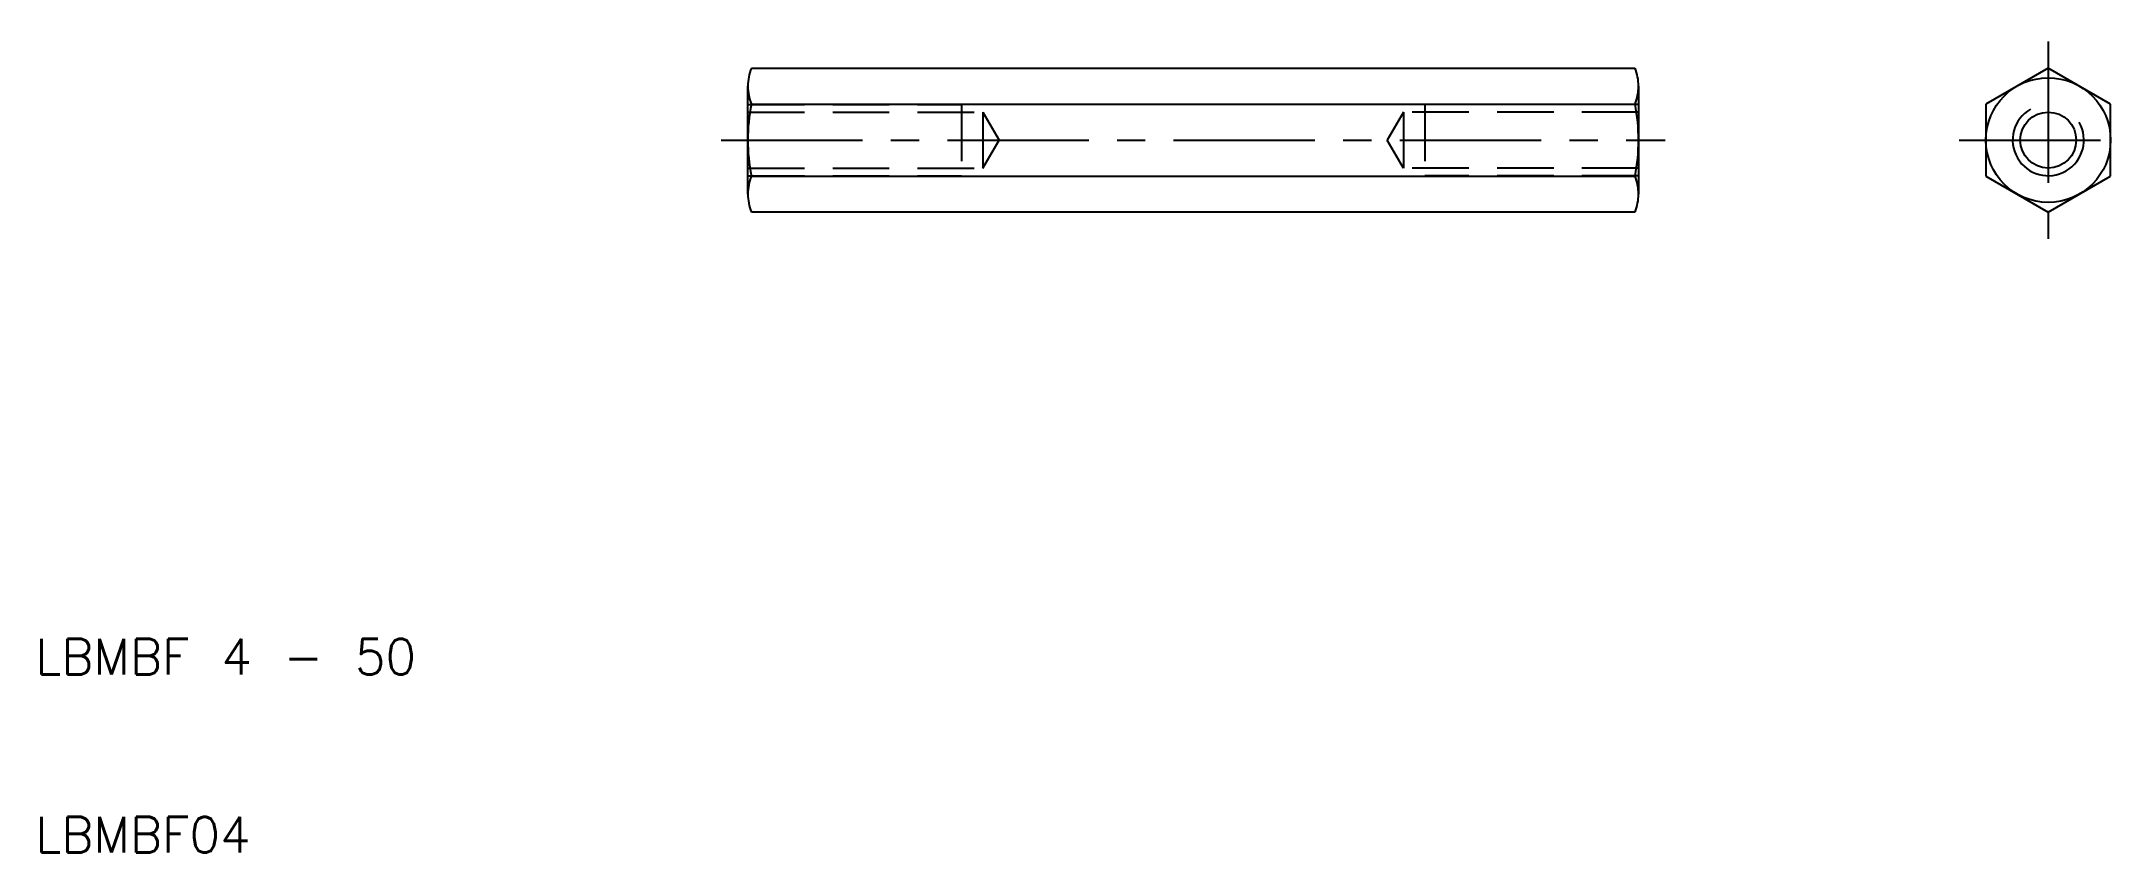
# Model space of a CAD drawing. Extents: x 10 to 126, y 10 to 56.
import ezdxf

# ---------------------------------------------------------------- set-up
doc = ezdxf.new("R2010")
doc.units = 0
doc.header["$LTSCALE"] = 0.25
doc.linetypes.add('CENTER', pattern=[50.8, 31.75, -6.35, 6.35, -6.35])
doc.linetypes.add('DASHED', pattern=[19.05, 12.7, -6.35])
doc.layers.get('0').update_dxf_attribs({"linetype": 'CONTINUOUS'})
doc.layers.add('CENTER', color=1, linetype='CENTER')
doc.styles.get("Standard").update_dxf_attribs({"font": 'txt.shx', "bigfont": 'extfont.shx'})

msp = doc.modelspace()

# ---------------------------------------------------------------- linework, layer by layer
for p, q in [((50.2, 54.04), (99.8, 54.04)), ((123, 54.04), (119.5, 52.02)), ((126.5, 52.02), (123, 54.04)), ((50, 50), (50, 53.03)), ((100, 53.03), (100, 46.97)), ((50.2, 52.02), (99.8, 52.02)), ((119.5, 52.02), (119.5, 47.98)), ((126.5, 47.98), (126.5, 52.02)), ((50, 48.43), (50, 50)), ((50, 46.97), (50, 48.43)), ((50.2, 47.98), (99.8, 47.98)), ((119.5, 47.98), (123, 45.96)), ((123, 45.96), (126.5, 47.98)), ((99.8, 45.96), (50.2, 45.96))]:
    msp.add_line(p, q)
at = {"color": 3, "linetype": 'DASHED'}
for p, q in [((50, 52), (62, 52)), ((50, 51.57), (63.2, 51.57)), ((62, 52), (62, 48)), ((63.2, 51.57), (63.2, 48.43)), ((63.2, 51.57), (64.11, 50)), ((86.8, 51.57), (85.89, 50)), ((100, 51.57), (86.8, 51.57)), ((86.8, 51.57), (86.8, 48.43)), ((100, 52), (88, 52)), ((88, 52), (88, 48)), ((63.2, 48.43), (64.11, 50)), ((86.8, 48.43), (85.89, 50)), ((50, 48.43), (63.2, 48.43)), ((50, 48), (62, 48)), ((100, 48.43), (86.8, 48.43)), ((100, 48), (88, 48))]:
    msp.add_line(p, q, dxfattribs=at)
for radius in [3.5, 1.57]:
    msp.add_circle((123, 50), radius)
for centre, radius, start, end in [((52.7, 53.03), 2.7, 158.0126, 180), ((97.3, 53.03), 2.7, 0, 21.9874), ((52.7, 53.03), 2.7, 180, 201.9874), ((97.3, 53.03), 2.7, 338.0126, 0), ((60.5, 50), 10.5, 168.9042, 191.0958), ((89.5, 50), 10.5, 348.9042, 11.0958), ((52.7, 46.97), 2.7, 158.0126, 180), ((97.3, 46.97), 2.7, 0, 21.9874), ((52.7, 46.97), 2.7, 180, 201.9874), ((97.3, 46.97), 2.7, 338.0126, 0)]:
    msp.add_arc(centre, radius, start, end)
at = {"color": 3}
msp.add_arc((123, 50), 2, 120, 30, dxfattribs=at)
at = {"layer": 'CENTER', "color": 1, "linetype": 'CENTER'}
for p, q in [((123, 55.54), (123, 44.46)), ((48.5, 50), (101.5, 50)), ((118, 50), (126.5, 50))]:
    msp.add_line(p, q, dxfattribs=at)

# ---------------------------------------------------------------- texts
for s, p in [('LBMBF 4 - 50', (10, 20)), ('LBMBF04', (10, 10))]:
    msp.add_text(s, height=2).set_placement(p)

doc.saveas('drawing.dxf')
